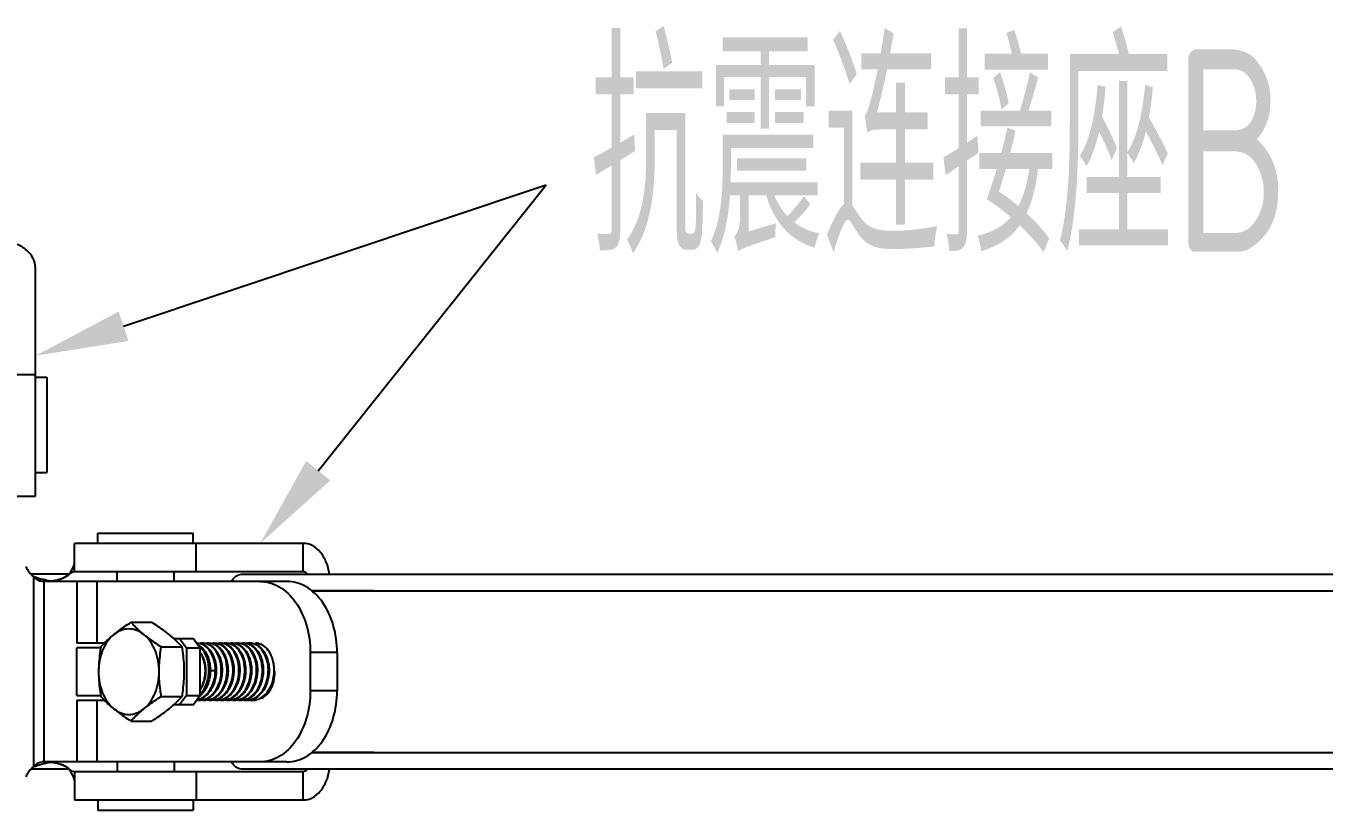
# Model space of a CAD drawing. Extents: x 4995099 to 5303443, y 4627657 to 4889583.
# Drawn here: x 5069621 to 5072414, y 4728540 to 4730227 of the extents above; entities that cross this region are included whole.
import ezdxf

# ---------------------------------------------------------------- set-up
doc = ezdxf.new("R2010")
doc.units = 0
doc.header["$LTSCALE"] = 1000
doc.header["$MEASUREMENT"] = 0
doc.layers.get('0').update_dxf_attribs({"color": 4, "linetype": 'CONTINUOUS'})
doc.styles.get("Standard").update_dxf_attribs({"font": 'GBENOR', "bigfont": 'GBCBIG'})

msp = doc.modelspace()

# ---------------------------------------------------------------- linework, layer by layer
for p, q in [((5069641.9, 4729215), (5069641.9, 4729707)), ((5069580.5, 4729476.7), (5069641.9, 4729476.7)), ((5069641.9, 4729470.9), (5069666.1, 4729470.9)), ((5069666.1, 4729470.9), (5069666.1, 4729265.7)), ((5069641.9, 4729265.7), (5069666.1, 4729265.7)), ((5069580.5, 4729215), (5069641.9, 4729215)), ((5069776.3, 4729113.6), (5069776.3, 4729135.2)), ((5069776.3, 4729135.2), (5069981.5, 4729135.2)), ((5069981.5, 4729113.6), (5069981.5, 4729135.2)), ((5069725.6, 4729052.3), (5069725.6, 4729113.6)), ((5070217.6, 4729113.6), (5069725.6, 4729113.6)), ((5069987.4, 4729052.3), (5069987.4, 4729113.6)), ((5070217.6, 4729052.3), (5070217.6, 4729113.6)), ((5069713.6, 4729047.1), (5069632.5, 4729047.1)), ((5069709.1, 4729043.4), (5069714, 4729047.5)), ((5069713, 4729045.7), (5069716.5, 4729050.4)), ((5069714, 4729047.5), (5069716.5, 4729050.3)), ((5069716.5, 4729050.4), (5069719.6, 4729055)), ((5069719.6, 4729055), (5069722.5, 4729060.6)), ((5069722.5, 4729060.6), (5069724.3, 4729065.4)), ((5069724.3, 4729065.4), (5069725.3, 4729069.1)), ((5069725.3, 4729069.1), (5069725.6, 4729071.2)), ((5069725.6, 4729071.2), (5069725.6, 4729071.8)), ((5070217.6, 4729052.3), (5069725.6, 4729052.3)), ((5069817.6, 4729031.8), (5069817.6, 4729052.3)), ((5069940.3, 4729031.8), (5069940.3, 4729052.3)), ((5070084.9, 4729047.1), (5073152.2, 4729047.1)), ((5069638.6, 4728633.5), (5069638.6, 4729041.7)), ((5070124.7, 4729031.8), (5069656, 4729031.8)), ((5069660.3, 4728643.4), (5069660.3, 4729031.8)), ((5069696, 4729036.7), (5069702.3, 4729039.3)), ((5069702.3, 4729039.3), (5069709.1, 4729043.4)), ((5069730.7, 4729031.8), (5069730.7, 4728898.9)), ((5069774.1, 4729031.8), (5069774.1, 4728898.9)), ((5070182.5, 4729031.8), (5070124.7, 4729031.8)), ((5070236, 4729011.4), (5072796.7, 4729011.4)), ((5070369.7, 4729011.4), (5070236.6, 4729011.4)), ((5069847.5, 4728943.8), (5069892.3, 4728943.8)), ((5069939, 4728909.2), (5069980.9, 4728909.2)), ((5069952, 4728909.2), (5069966.5, 4728888.7)), ((5069995.4, 4728888.7), (5069980.9, 4728909.2)), ((5069790.2, 4728898.9), (5069730.7, 4728898.9)), ((5069730.7, 4728786.5), (5069730.7, 4728888.7)), ((5069782.1, 4728888.7), (5069730.7, 4728888.7)), ((5069912.5, 4728890.7), (5069957.4, 4728890.7)), ((5069966.5, 4728888.7), (5069966.5, 4728786.5)), ((5069966.5, 4728888.7), (5069995.4, 4728888.7)), ((5069995.4, 4728888.7), (5069995.4, 4728786.5)), ((5070233.1, 4728878.5), (5070233.1, 4728796.7)), ((5070290.9, 4728878.5), (5070233.1, 4728878.5)), ((5070290.9, 4728878.5), (5070290.9, 4728796.7)), ((5070018.2, 4728839.1), (5070018, 4728839.1)), ((5070029, 4728839.4), (5070018.2, 4728839.1)), ((5070290.9, 4728796.7), (5070233.1, 4728796.7)), ((5069730.7, 4728786.5), (5069782.1, 4728786.5)), ((5069730.7, 4728776.3), (5069730.7, 4728643.4)), ((5069730.7, 4728776.3), (5069790.2, 4728776.3)), ((5069774.1, 4728776.3), (5069774.1, 4728643.4)), ((5069912.5, 4728784.5), (5069957.4, 4728784.5)), ((5069966.5, 4728786.5), (5069952, 4728766)), ((5069966.5, 4728786.5), (5069995.4, 4728786.5)), ((5069980.9, 4728766), (5069995.4, 4728786.5)), ((5070137.2, 4728787.9), (5070137.1, 4728787.8)), ((5069980.9, 4728766), (5069939, 4728766)), ((5069847.5, 4728731.4), (5069892.3, 4728731.4)), ((5070236, 4728663.8), (5072796.7, 4728663.8)), ((5070369.7, 4728663.8), (5070236.6, 4728663.8)), ((5069713.6, 4728628.1), (5069632.5, 4728628.1)), ((5070124.7, 4728643.4), (5069656, 4728643.4)), ((5069702.3, 4728635.9), (5069696, 4728638.5)), ((5069709.1, 4728631.9), (5069702.3, 4728635.9)), ((5069714, 4728627.7), (5069709.1, 4728631.9)), ((5069713, 4728629.5), (5069716.5, 4728624.8)), ((5069716.5, 4728624.9), (5069714, 4728627.7)), ((5069817.6, 4728643.4), (5069817.6, 4728622.9)), ((5069940.3, 4728643.4), (5069940.3, 4728622.9)), ((5073152.2, 4728628.1), (5070084.9, 4728628.1)), ((5070182.5, 4728643.4), (5070124.7, 4728643.4)), ((5069719.6, 4728620.2), (5069716.5, 4728624.8)), ((5069722.5, 4728614.6), (5069719.6, 4728620.2)), ((5069724.3, 4728609.8), (5069722.5, 4728614.6)), ((5069725.3, 4728606.1), (5069724.3, 4728609.8)), ((5069725.6, 4728604), (5069725.3, 4728606.1)), ((5069725.6, 4728622.9), (5069725.6, 4728561.6)), ((5069725.6, 4728622.9), (5070217.6, 4728622.9)), ((5069725.6, 4728603.4), (5069725.6, 4728604)), ((5069987.4, 4728622.9), (5069987.4, 4728561.6)), ((5070217.6, 4728561.6), (5070217.6, 4728622.9)), ((5069725.6, 4728561.6), (5070217.6, 4728561.6)), ((5069776.3, 4728561.6), (5069776.3, 4728540)), ((5069981.5, 4728561.6), (5069981.5, 4728540)), ((5069776.3, 4728540), (5069981.5, 4728540))]:
    msp.add_line(p, q)
for points in [[(5069831.5, 4729580.7), (5070740.8, 4729884.7)], [(5070250.3, 4729269.9), (5070740.8, 4729884.7)]]:
    msp.add_lwpolyline(points)
for centre, radius, start, end in [((5069668.8, 4729082.9), 51.1, 202.0243, 233.7485), ((5069738, 4729018.8), 36.7, 123.7883, 124.1887), ((5069693, 4729187.8), 156, 259.7299, 260.0443), ((5069692.8, 4729186), 154.3, 260.0279, 264.2434), ((5069988.8, 4728871.2), 27.8, 90.0002, 91.1523), ((5069988.8, 4728871.1), 27.8, 86.7942, 89.9978), ((5070001.5, 4728870.7), 28.3, 90.048, 101.3296), ((5070001.4, 4728871.1), 27.8, 86.7948, 89.9977), ((5070014.1, 4728870.7), 28.3, 90.0486, 101.3889), ((5070014.1, 4728871.1), 27.8, 86.7953, 89.9977), ((5070026.7, 4728870.7), 28.3, 90.0485, 101.3698), ((5070026.7, 4728871.1), 27.8, 86.7955, 89.9977), ((5070039.4, 4728870.7), 28.3, 90.0482, 101.3466), ((5070039.4, 4728871.1), 27.8, 86.7949, 89.9977), ((5070052, 4728870.7), 28.3, 90.0488, 101.4019), ((5070052, 4728871.1), 27.8, 86.7954, 89.9977), ((5070064.7, 4728870.7), 28.3, 90.0485, 101.3836), ((5070064.7, 4728871.1), 27.8, 86.7954, 89.9977), ((5070077.3, 4728870.6), 28.3, 90.0523, 102.1493), ((5070077.3, 4728871.1), 27.8, 86.795, 89.9977), ((5070090, 4728870.7), 28.3, 90.0489, 101.4175), ((5070090, 4728871.1), 27.8, 86.7955, 89.9977), ((5070102.6, 4728870.7), 28.3, 90.0481, 101.3388), ((5070102.6, 4728871.1), 27.8, 86.795, 89.9978), ((5070072, 4728840.7), 83.5, 4.1257, 9.4027), ((5069931.5, 4728840.4), 86.5, 359.1399, 359.3167), ((5069945.5, 4728840.4), 72.7, 358.9629, 359.1986), ((5069984.8, 4728840.2), 71.4, 348.7877, 350.256), ((5070048.2, 4728840.2), 71.2, 347.8843, 350.3195), ((5070060.7, 4728840.2), 71.3, 349.0131, 350.0068), ((5070069.7, 4728840.4), 85.8, 347.2993, 358.0279), ((5070073.8, 4728839.9), 83.3, 344.3304, 351.1869), ((5070072.6, 4728833.3), 83.6, 348.6166, 355.814), ((5070069.2, 4728840.4), 86.3, 358.1063, 4.1306), ((5070068.9, 4728840.4), 86.7, 357.9987, 358.1134), ((5070070.6, 4728840.4), 86.5, 351.1719, 358.0614), ((5070070.6, 4728840.4), 86.5, 358.0532, 358.7181), ((5070076.6, 4728839.2), 80.4, 344.0044, 344.2949), ((5069995.1, 4728810.1), 33.9, 260.5385, 269.971), ((5069965.9, 4728820.9), 46.1, 307.5195, 310.6239), ((5069995.1, 4728809.8), 33.5, 270.0015, 272.6678), ((5070007.8, 4728810.1), 33.9, 260.5775, 269.9713), ((5070007.8, 4728809.8), 33.5, 270.0015, 272.6681), ((5070020.4, 4728810.1), 33.9, 260.4983, 269.9708), ((5070020.4, 4728809.8), 33.5, 270.0015, 272.6677), ((5070033.1, 4728810.2), 33.9, 260.3354, 269.9695), ((5070033, 4728809.8), 33.5, 270.0015, 272.668), ((5070045.7, 4728810.1), 33.9, 260.555, 269.9711), ((5070045.7, 4728809.8), 33.5, 270.0015, 272.6678), ((5070058.4, 4728810.1), 33.9, 260.5143, 269.9708), ((5070058.3, 4728809.8), 33.5, 270.0015, 272.6677), ((5070071, 4728810.1), 33.9, 260.5593, 269.9712), ((5070071, 4728809.8), 33.5, 270.0015, 272.668), ((5070083.7, 4728810.1), 33.9, 260.4778, 269.9708), ((5070083.6, 4728809.8), 33.5, 270.0015, 272.6677), ((5070096.3, 4728810.1), 33.9, 260.5247, 269.9709), ((5070096.3, 4728809.8), 33.5, 270.0015, 272.6677), ((5070109, 4728810.1), 33.9, 260.5751, 269.9713), ((5070108.9, 4728809.8), 33.5, 270.0015, 272.6681), ((5069668.8, 4728592.3), 51.1, 126.2515, 157.9757), ((5069693, 4728487.4), 156, 99.9557, 100.2701), ((5069692.8, 4728489.2), 154.3, 95.7509, 99.9721), ((5069738, 4728656.4), 36.7, 235.8113, 236.2117)]:
    msp.add_arc(centre, radius, start, end)
for points, knots in [([(5069641.9, 4729707), (5069641.9, 4729713.7), (5069638.1, 4729728), (5069623.2, 4729745.5), (5069601.5, 4729758.2), (5069584.4, 4729762.6), (5069575.5, 4729763.8)], [0, 0, 0, 0, 0.213346, 0.447987, 0.712108, 1, 1, 1, 1]), ([(5070274.4, 4729047.2), (5070273.2, 4729056.2), (5070268.8, 4729073.2), (5070256.1, 4729095), (5070238.6, 4729109.9), (5070224.4, 4729113.6), (5070217.6, 4729113.6)], [0, 0, 0, 0, 0.287892, 0.552013, 0.786654, 1, 1, 1, 1]), ([(5069717.4, 4729049.1), (5069717.1, 4729048.9), (5069715.6, 4729047.8), (5069714.1, 4729046.6), (5069713, 4729045.7)], [0, 0, 0, 0, 0.231104, 1, 1, 1, 1]), ([(5069725.6, 4729052.3), (5069725, 4729052.3), (5069722.1, 4729052), (5069719.5, 4729050.5), (5069717.7, 4729049.3)], [0, 0, 0, 0, 0.222245, 1, 1, 1, 1]), ([(5070064.2, 4729031.9), (5070066.4, 4729036.2), (5070071.8, 4729043.7), (5070080.8, 4729047.1), (5070084.9, 4729047.1)], [0, 0, 0, 0, 0.538137, 1, 1, 1, 1]), ([(5070227.1, 4729047.3), (5070226.5, 4729048), (5070224, 4729050.7), (5070220.3, 4729052.3), (5070217.6, 4729052.3)], [0, 0, 0, 0, 0.274002, 1, 1, 1, 1]), ([(5069665.2, 4729034.2), (5069662.9, 4729034.6), (5069653.9, 4729036.5), (5069645, 4729039.2), (5069638.6, 4729041.7)], [0, 0, 0, 0, 0.255037, 1, 1, 1, 1]), ([(5069656, 4729031.8), (5069654.4, 4729031.8), (5069647.6, 4729033.1), (5069641.9, 4729037.7), (5069638.6, 4729041.7)], [0, 0, 0, 0, 0.231026, 1, 1, 1, 1]), ([(5069696, 4729036.7), (5069693.7, 4729035.9), (5069683.9, 4729033), (5069673.5, 4729031.8), (5069665.7, 4729031.8)], [0, 0, 0, 0, 0.239548, 1, 1, 1, 1]), ([(5069713, 4729045.7), (5069711.9, 4729044.9), (5069706.7, 4729041.1), (5069700.8, 4729038.4), (5069696, 4729036.7)], [0, 0, 0, 0, 0.210146, 1, 1, 1, 1]), ([(5070124.7, 4729031.8), (5070131.8, 4729031.8), (5070146.4, 4729029.7), (5070174.7, 4729017.4), (5070205.4, 4728986.8), (5070227.9, 4728936.6), (5070233.1, 4728898.2), (5070233.1, 4728878.5)], [0, 0, 0, 0, 0.103597, 0.210948, 0.445697, 0.712571, 1, 1, 1, 1]), ([(5070290.9, 4728878.5), (5070290.9, 4728898.2), (5070285.7, 4728936.6), (5070263.2, 4728986.8), (5070232.6, 4729017.4), (5070204.2, 4729029.7), (5070189.6, 4729031.8), (5070182.5, 4729031.8)], [0, 0, 0, 0, 0.287429, 0.554303, 0.789052, 0.896403, 1, 1, 1, 1]), ([(5069810.3, 4728917.3), (5069813.1, 4728919.6), (5069825.1, 4728929), (5069837.7, 4728937.5), (5069847.5, 4728943.8)], [0, 0, 0, 0, 0.237123, 1, 1, 1, 1]), ([(5069875.3, 4728917.3), (5069872.7, 4728919.5), (5069862.9, 4728927.8), (5069853.7, 4728936.8), (5069847.5, 4728943.8)], [0, 0, 0, 0, 0.268858, 1, 1, 1, 1]), ([(5069929.5, 4728917.3), (5069926.7, 4728919.6), (5069914.7, 4728929), (5069902.1, 4728937.5), (5069892.3, 4728943.8)], [0, 0, 0, 0, 0.237123, 1, 1, 1, 1]), ([(5069810.3, 4728917.3), (5069799.6, 4728908.6), (5069782.8, 4728882.8), (5069777.7, 4728853.2), (5069777.7, 4728837.6)], [0, 0, 0, 0, 0.468341, 1, 1, 1, 1]), ([(5069810.3, 4728917.3), (5069807.6, 4728915.1), (5069797.8, 4728906.8), (5069788.7, 4728897.7), (5069782.4, 4728890.7)], [0, 0, 0, 0, 0.268858, 1, 1, 1, 1]), ([(5069875.3, 4728917.3), (5069870.6, 4728921.1), (5069860.4, 4728927.3), (5069842.8, 4728930.7), (5069825.2, 4728927.3), (5069815, 4728921.1), (5069810.3, 4728917.3)], [0, 0, 0, 0, 0.257487, 0.5, 0.742513, 1, 1, 1, 1]), ([(5069875.3, 4728917.3), (5069878.1, 4728915), (5069890.1, 4728905.6), (5069902.8, 4728897), (5069912.5, 4728890.7)], [0, 0, 0, 0, 0.237123, 1, 1, 1, 1]), ([(5069907.9, 4728837.6), (5069907.9, 4728853.2), (5069902.8, 4728882.8), (5069886, 4728908.6), (5069875.3, 4728917.3)], [0, 0, 0, 0, 0.531659, 1, 1, 1, 1]), ([(5069957.4, 4728890.7), (5069955.4, 4728892.9), (5069946.7, 4728902.4), (5069937.2, 4728911), (5069929.5, 4728917.3)], [0, 0, 0, 0, 0.2325, 1, 1, 1, 1]), ([(5069782.4, 4728890.7), (5069781.7, 4728886.4), (5069779.1, 4728868.8), (5069777.7, 4728851), (5069777.7, 4728837.6)], [0, 0, 0, 0, 0.248681, 1, 1, 1, 1]), ([(5069907.9, 4728837.6), (5069907.9, 4728842.1), (5069908.3, 4728859.9), (5069910.4, 4728877.6), (5069912.5, 4728890.7)], [0, 0, 0, 0, 0.251248, 1, 1, 1, 1]), ([(5069962.1, 4728837.6), (5069962.1, 4728842.1), (5069961.6, 4728859.9), (5069959.5, 4728877.6), (5069957.4, 4728890.7)], [0, 0, 0, 0, 0.251248, 1, 1, 1, 1]), ([(5070011.3, 4728890.4), (5070019.5, 4728883.2), (5070027.9, 4728866.8), (5070031.2, 4728843.4), (5070029.8, 4728824.4), (5070024.4, 4728806.7), (5070015.3, 4728791.7), (5070003.2, 4728780.8), (5069993.4, 4728777.2), (5069988.6, 4728776.6)], [0, 0, 0, 0, 0.238806, 0.375378, 0.515068, 0.651187, 0.778286, 0.893865, 1, 1, 1, 1]), ([(5070029, 4728839.4), (5070029.1, 4728846.9), (5070027.4, 4728861.5), (5070019.4, 4728880.6), (5070006.8, 4728894.5), (5069995.6, 4728898.6), (5069990.3, 4728898.9)], [0, 0, 0, 0, 0.291821, 0.560232, 0.794326, 1, 1, 1, 1]), ([(5069990.4, 4728898.9), (5069994.1, 4728898.9), (5070001.8, 4728897.3), (5070008.4, 4728893), (5070011.3, 4728890.4)], [0, 0, 0, 0, 0.482388, 1, 1, 1, 1]), ([(5069990.4, 4728896), (5069991.1, 4728895.6), (5069994.1, 4728894.1), (5069996.8, 4728892.1), (5069998.7, 4728890.4)], [0, 0, 0, 0, 0.243018, 1, 1, 1, 1]), ([(5069995.5, 4728880.4), (5069999.2, 4728874.7), (5070004.8, 4728861.4), (5070008.5, 4728833), (5070003, 4728810.5), (5069995.4, 4728798.2)], [0, 0, 0, 0, 0.237857, 0.495496, 1, 1, 1, 1]), ([(5069995.5, 4728788.7), (5070001.9, 4728795), (5070011.8, 4728811.9), (5070016.7, 4728840.4), (5070012.3, 4728868.3), (5070002.8, 4728884.3), (5069996.7, 4728890)], [0, 0, 0, 0, 0.245715, 0.512956, 0.773315, 1, 1, 1, 1]), ([(5069996.7, 4728776.3), (5070002.6, 4728776.6), (5070014.9, 4728780.7), (5070029.3, 4728794.9), (5070038.8, 4728814.7), (5070042.7, 4728837.4), (5070040.4, 4728860.1), (5070032.6, 4728879.9), (5070019.9, 4728894.3), (5070008.4, 4728898.6), (5070003, 4728898.9)], [0, 0, 0, 0, 0.109411, 0.23076, 0.366314, 0.510391, 0.653213, 0.784895, 0.899597, 1, 1, 1, 1]), ([(5070024, 4728890.4), (5070032.5, 4728882.9), (5070041.1, 4728865.6), (5070044, 4728841.2), (5070041.9, 4728821.5), (5070035.6, 4728803.4), (5070025.4, 4728788.6), (5070012.1, 4728778.7), (5070001.6, 4728776.3), (5069996.7, 4728776.3)], [0, 0, 0, 0, 0.241302, 0.379446, 0.520006, 0.655788, 0.781304, 0.89482, 1, 1, 1, 1]), ([(5069998.7, 4728890.4), (5070001.8, 4728887.7), (5070013.8, 4728873.3), (5070018.1, 4728853.8), (5070018, 4728839.4)], [0, 0, 0, 0, 0.224306, 1, 1, 1, 1]), ([(5070003, 4728898.9), (5070006.7, 4728898.9), (5070014.4, 4728897.3), (5070021, 4728893), (5070024, 4728890.4)], [0, 0, 0, 0, 0.482394, 1, 1, 1, 1]), ([(5070009.3, 4728776.3), (5070015.2, 4728776.6), (5070027.6, 4728780.7), (5070042, 4728794.9), (5070051.5, 4728814.7), (5070055.3, 4728837.4), (5070053.1, 4728860.1), (5070045.2, 4728879.9), (5070032.5, 4728894.3), (5070021, 4728898.6), (5070015.6, 4728898.9)], [0, 0, 0, 0, 0.109411, 0.23076, 0.366309, 0.510386, 0.653207, 0.784895, 0.899597, 1, 1, 1, 1]), ([(5070036.6, 4728890.4), (5070045.2, 4728882.9), (5070053.7, 4728865.5), (5070056.6, 4728841.2), (5070054.6, 4728821.5), (5070048.2, 4728803.4), (5070038, 4728788.6), (5070024.7, 4728778.7), (5070014.3, 4728776.3), (5070009.3, 4728776.3)], [0, 0, 0, 0, 0.241317, 0.379461, 0.520014, 0.655792, 0.781306, 0.894819, 1, 1, 1, 1]), ([(5070015.7, 4728898.9), (5070019.4, 4728898.9), (5070027.1, 4728897.3), (5070033.7, 4728893), (5070036.6, 4728890.4)], [0, 0, 0, 0, 0.48237, 1, 1, 1, 1]), ([(5070022, 4728776.3), (5070027.8, 4728776.6), (5070040.2, 4728780.7), (5070054.6, 4728794.9), (5070064.1, 4728814.7), (5070067.9, 4728837.4), (5070065.7, 4728860.1), (5070057.9, 4728879.9), (5070045.2, 4728894.3), (5070033.7, 4728898.6), (5070028.3, 4728898.9)], [0, 0, 0, 0, 0.109414, 0.230763, 0.366316, 0.510389, 0.653208, 0.784892, 0.899594, 1, 1, 1, 1]), ([(5070049.3, 4728890.4), (5070057.8, 4728882.9), (5070066.4, 4728865.6), (5070069.3, 4728841.2), (5070067.2, 4728821.5), (5070060.9, 4728803.4), (5070050.7, 4728788.6), (5070037.4, 4728778.7), (5070026.9, 4728776.3), (5070022, 4728776.3)], [0, 0, 0, 0, 0.24129, 0.379435, 0.519998, 0.655783, 0.781305, 0.89482, 1, 1, 1, 1]), ([(5070028.3, 4728898.9), (5070032, 4728898.9), (5070039.7, 4728897.3), (5070046.3, 4728893), (5070049.3, 4728890.4)], [0, 0, 0, 0, 0.482394, 1, 1, 1, 1]), ([(5070034.6, 4728776.3), (5070040.5, 4728776.6), (5070052.9, 4728780.7), (5070067.3, 4728794.9), (5070076.8, 4728814.7), (5070080.6, 4728837.4), (5070078.4, 4728860.1), (5070070.5, 4728879.9), (5070057.8, 4728894.3), (5070046.3, 4728898.6), (5070040.9, 4728898.9)], [0, 0, 0, 0, 0.109411, 0.230759, 0.366311, 0.510389, 0.653212, 0.784896, 0.899598, 1, 1, 1, 1]), ([(5070061.9, 4728890.4), (5070070.5, 4728882.9), (5070079, 4728865.6), (5070081.9, 4728841.2), (5070079.9, 4728821.5), (5070073.5, 4728803.4), (5070063.3, 4728788.6), (5070050, 4728778.7), (5070039.6, 4728776.3), (5070034.6, 4728776.3)], [0, 0, 0, 0, 0.241312, 0.379455, 0.520012, 0.655791, 0.781305, 0.89482, 1, 1, 1, 1]), ([(5070041, 4728898.9), (5070044.7, 4728898.9), (5070052.4, 4728897.3), (5070059, 4728893), (5070061.9, 4728890.4)], [0, 0, 0, 0, 0.482382, 1, 1, 1, 1]), ([(5070047.3, 4728776.3), (5070053.1, 4728776.6), (5070065.5, 4728780.7), (5070079.9, 4728794.9), (5070089.4, 4728814.7), (5070093.2, 4728837.4), (5070091, 4728860.1), (5070083.2, 4728879.9), (5070070.5, 4728894.3), (5070059, 4728898.6), (5070053.6, 4728898.9)], [0, 0, 0, 0, 0.109413, 0.230762, 0.36631, 0.510386, 0.653205, 0.784893, 0.899595, 1, 1, 1, 1]), ([(5070074.6, 4728890.4), (5070083.1, 4728882.9), (5070091.7, 4728865.5), (5070094.6, 4728841.2), (5070092.5, 4728821.5), (5070086.2, 4728803.4), (5070076, 4728788.6), (5070062.7, 4728778.7), (5070052.2, 4728776.3), (5070047.3, 4728776.3)], [0, 0, 0, 0, 0.241314, 0.379459, 0.520012, 0.655791, 0.781307, 0.89482, 1, 1, 1, 1]), ([(5070053.6, 4728898.9), (5070057.3, 4728898.9), (5070065, 4728897.3), (5070071.6, 4728893), (5070074.6, 4728890.4)], [0, 0, 0, 0, 0.482371, 1, 1, 1, 1]), ([(5070059.9, 4728776.3), (5070065.8, 4728776.6), (5070078.2, 4728780.7), (5070092.6, 4728794.9), (5070102.1, 4728814.7), (5070105.9, 4728837.4), (5070103.7, 4728860.1), (5070095.8, 4728879.9), (5070083.1, 4728894.3), (5070071.6, 4728898.6), (5070066.2, 4728898.9)], [0, 0, 0, 0, 0.109413, 0.230763, 0.366317, 0.51039, 0.65321, 0.784893, 0.899595, 1, 1, 1, 1]), ([(5070087.2, 4728890.4), (5070095.8, 4728882.9), (5070104.3, 4728865.6), (5070107.2, 4728841.2), (5070105.2, 4728821.5), (5070098.8, 4728803.4), (5070088.6, 4728788.6), (5070075.3, 4728778.7), (5070064.9, 4728776.3), (5070059.9, 4728776.3)], [0, 0, 0, 0, 0.241291, 0.379436, 0.519999, 0.655783, 0.781305, 0.89482, 1, 1, 1, 1]), ([(5070066.3, 4728898.9), (5070070, 4728898.9), (5070077.7, 4728897.3), (5070084.2, 4728893), (5070087.2, 4728890.4)], [0, 0, 0, 0, 0.482397, 1, 1, 1, 1]), ([(5070072.6, 4728776.3), (5070078.4, 4728776.6), (5070090.8, 4728780.7), (5070105.2, 4728794.9), (5070114.7, 4728814.7), (5070118.5, 4728837.4), (5070116.3, 4728860.1), (5070108.5, 4728879.9), (5070095.8, 4728894.3), (5070084.3, 4728898.6), (5070078.9, 4728898.9)], [0, 0, 0, 0, 0.10941, 0.230759, 0.36631, 0.510388, 0.653211, 0.784896, 0.899598, 1, 1, 1, 1]), ([(5070099.9, 4728890.4), (5070108.4, 4728882.9), (5070117, 4728865.5), (5070119.9, 4728841.2), (5070117.8, 4728821.5), (5070111.5, 4728803.4), (5070101.3, 4728788.6), (5070088, 4728778.7), (5070077.5, 4728776.3), (5070072.6, 4728776.3)], [0, 0, 0, 0, 0.241321, 0.379464, 0.520018, 0.655795, 0.781306, 0.894819, 1, 1, 1, 1]), ([(5070078.9, 4728898.9), (5070082.6, 4728898.9), (5070090.3, 4728897.3), (5070096.9, 4728893), (5070099.9, 4728890.4)], [0, 0, 0, 0, 0.482371, 1, 1, 1, 1]), ([(5070085.2, 4728776.3), (5070091.1, 4728776.6), (5070103.5, 4728780.7), (5070117.9, 4728794.9), (5070127.4, 4728814.7), (5070131.2, 4728837.4), (5070129, 4728860.1), (5070121.1, 4728879.9), (5070108.4, 4728894.3), (5070096.9, 4728898.6), (5070091.5, 4728898.9)], [0, 0, 0, 0, 0.109414, 0.230762, 0.366312, 0.510386, 0.653204, 0.784891, 0.899595, 1, 1, 1, 1]), ([(5070112.5, 4728890.4), (5070121.1, 4728882.9), (5070129.6, 4728865.6), (5070132.5, 4728841.2), (5070130.5, 4728821.5), (5070124.1, 4728803.4), (5070113.9, 4728788.6), (5070100.6, 4728778.7), (5070090.2, 4728776.3), (5070085.2, 4728776.3)], [0, 0, 0, 0, 0.241301, 0.379446, 0.520004, 0.655787, 0.781306, 0.894819, 1, 1, 1, 1]), ([(5070091.5, 4728898.9), (5070095.3, 4728898.9), (5070103, 4728897.3), (5070109.5, 4728893), (5070112.5, 4728890.4)], [0, 0, 0, 0, 0.48238, 1, 1, 1, 1]), ([(5070104.2, 4728898.9), (5070106.9, 4728898.9), (5070112.5, 4728898.1), (5070123.3, 4728893.1), (5070134.9, 4728880.8), (5070143.1, 4728860.7), (5070145.5, 4728837.5), (5070141.5, 4728814.3), (5070131.6, 4728794.2), (5070116.7, 4728779.9), (5070103.9, 4728776.3), (5070097.9, 4728776.3)], [0, 0, 0, 0, 0.049449, 0.100956, 0.214949, 0.346477, 0.489675, 0.634208, 0.769827, 0.890789, 1, 1, 1, 1]), ([(5070097.9, 4728776.3), (5070102.8, 4728776.5), (5070113, 4728779.4), (5070125.8, 4728789.6), (5070135.6, 4728804.4), (5070141.7, 4728822.3), (5070143.6, 4728841.6), (5070140.6, 4728865.6), (5070132.2, 4728882.7), (5070123.9, 4728890.2)], [0, 0, 0, 0, 0.105385, 0.219488, 0.34542, 0.481197, 0.621395, 0.759049, 1, 1, 1, 1]), ([(5070123.9, 4728890.2), (5070121.1, 4728892.7), (5070114.9, 4728896.9), (5070107.7, 4728898.7), (5070104.2, 4728898.9)], [0, 0, 0, 0, 0.517722, 1, 1, 1, 1]), ([(5070154.4, 4728854.3), (5070153.4, 4728860.4), (5070150.1, 4728872), (5070141.3, 4728886.6), (5070129.4, 4728896.5), (5070119.8, 4728898.9), (5070115.3, 4728898.9)], [0, 0, 0, 0, 0.291651, 0.555731, 0.788679, 1, 1, 1, 1]), ([(5069999.5, 4728873), (5070002.5, 4728867.7), (5070007, 4728855.5), (5070009.1, 4728829.9), (5070003.4, 4728809.9), (5069996.1, 4728799.3)], [0, 0, 0, 0, 0.239537, 0.497847, 1, 1, 1, 1]), ([(5070016.3, 4728856.9), (5070016.6, 4728855.5), (5070017.8, 4728849.7), (5070018.3, 4728843.8), (5070018.2, 4728839.4)], [0, 0, 0, 0, 0.245441, 1, 1, 1, 1]), ([(5070029.4, 4728855), (5070029.8, 4728852.8), (5070031.2, 4728843.9), (5070031, 4728834.8), (5070029.8, 4728828.1)], [0, 0, 0, 0, 0.24614, 1, 1, 1, 1]), ([(5070042, 4728855.1), (5070042.5, 4728852.9), (5070043.9, 4728844), (5070043.6, 4728834.8), (5070042.5, 4728828.1)], [0, 0, 0, 0, 0.246098, 1, 1, 1, 1]), ([(5070054.5, 4728855.6), (5070055, 4728853.4), (5070056.5, 4728844.3), (5070056.3, 4728835), (5070055.1, 4728828.1)], [0, 0, 0, 0, 0.245865, 1, 1, 1, 1]), ([(5070067, 4728856.3), (5070067.6, 4728853.8), (5070069.4, 4728843.6), (5070068.9, 4728833), (5070067.2, 4728825.4)], [0, 0, 0, 0, 0.245825, 1, 1, 1, 1]), ([(5070079.5, 4728856.8), (5070080.1, 4728854.4), (5070081.9, 4728844.6), (5070081.6, 4728834.5), (5070080.2, 4728827.1)], [0, 0, 0, 0, 0.2454, 1, 1, 1, 1]), ([(5070092.6, 4728855.2), (5070093, 4728853), (5070094.5, 4728843.9), (5070094.2, 4728834.6), (5070093, 4728827.8)], [0, 0, 0, 0, 0.246065, 1, 1, 1, 1]), ([(5070105.3, 4728854.9), (5070105.7, 4728852.8), (5070107.1, 4728843.9), (5070106.8, 4728834.7), (5070105.7, 4728828)], [0, 0, 0, 0, 0.246155, 1, 1, 1, 1]), ([(5070117.9, 4728855.1), (5070118.3, 4728853), (5070119.8, 4728844.1), (5070119.5, 4728834.9), (5070118.4, 4728828.2)], [0, 0, 0, 0, 0.246058, 1, 1, 1, 1]), ([(5070130.4, 4728855.8), (5070130.9, 4728853.6), (5070132.5, 4728844.3), (5070132.2, 4728834.8), (5070130.9, 4728827.8)], [0, 0, 0, 0, 0.245788, 1, 1, 1, 1]), ([(5070142.9, 4728856.4), (5070143.5, 4728854), (5070145.2, 4728844.2), (5070144.8, 4728834), (5070143.4, 4728826.6)], [0, 0, 0, 0, 0.245648, 1, 1, 1, 1]), ([(5069777.7, 4728837.6), (5069777.7, 4728833.1), (5069778.2, 4728815.3), (5069780.3, 4728797.6), (5069782.4, 4728784.5)], [0, 0, 0, 0, 0.251248, 1, 1, 1, 1]), ([(5069777.7, 4728837.6), (5069777.7, 4728822), (5069782.8, 4728792.4), (5069799.6, 4728766.6), (5069810.3, 4728757.9)], [0, 0, 0, 0, 0.531659, 1, 1, 1, 1]), ([(5069875.3, 4728757.9), (5069886, 4728766.6), (5069902.8, 4728792.4), (5069907.9, 4728822), (5069907.9, 4728837.6)], [0, 0, 0, 0, 0.468341, 1, 1, 1, 1]), ([(5069912.5, 4728784.5), (5069911.8, 4728788.8), (5069909.2, 4728806.4), (5069907.9, 4728824.2), (5069907.9, 4728837.6)], [0, 0, 0, 0, 0.248681, 1, 1, 1, 1]), ([(5069957.4, 4728784.5), (5069958.1, 4728788.8), (5069960.7, 4728806.4), (5069962.1, 4728824.2), (5069962.1, 4728837.6)], [0, 0, 0, 0, 0.248681, 1, 1, 1, 1]), ([(5069988.7, 4728776.9), (5069994.4, 4728777.9), (5070005.8, 4728783.3), (5070018.6, 4728798.1), (5070026.9, 4728817.5), (5070028.9, 4728832), (5070029, 4728839.4)], [0, 0, 0, 0, 0.215857, 0.456017, 0.721227, 1, 1, 1, 1]), ([(5070017.9, 4728839.1), (5070017.8, 4728828.8), (5070014.1, 4728809.1), (5070003, 4728792), (5069995.9, 4728785.9)], [0, 0, 0, 0, 0.525716, 1, 1, 1, 1]), ([(5070110.5, 4728776.3), (5070115.4, 4728776.5), (5070125.5, 4728779.3), (5070138.2, 4728789.3), (5070148, 4728803.9), (5070152, 4728815.4), (5070153.4, 4728821.5)], [0, 0, 0, 0, 0.219273, 0.456424, 0.717944, 1, 1, 1, 1]), ([(5070233.1, 4728796.7), (5070233.1, 4728777), (5070227.9, 4728738.6), (5070205.4, 4728688.4), (5070174.7, 4728657.8), (5070146.4, 4728645.5), (5070131.8, 4728643.4), (5070124.7, 4728643.4)], [0, 0, 0, 0, 0.287429, 0.554303, 0.789052, 0.896403, 1, 1, 1, 1]), ([(5070153.9, 4728817), (5070153, 4728814.2), (5070149.3, 4728803.6), (5070143.2, 4728793.7), (5070137.2, 4728787.9)], [0, 0, 0, 0, 0.264817, 1, 1, 1, 1]), ([(5070138.2, 4728786.8), (5070140.1, 4728788.7), (5070147.7, 4728797.3), (5070152.5, 4728808.2), (5070154.6, 4728816.8)], [0, 0, 0, 0, 0.23319, 1, 1, 1, 1]), ([(5070182.5, 4728643.4), (5070189.6, 4728643.4), (5070204.2, 4728645.5), (5070232.6, 4728657.8), (5070263.2, 4728688.4), (5070285.7, 4728738.6), (5070290.9, 4728777), (5070290.9, 4728796.7)], [0, 0, 0, 0, 0.103597, 0.210948, 0.445697, 0.712571, 1, 1, 1, 1]), ([(5069810.3, 4728757.9), (5069807.6, 4728760.1), (5069797.8, 4728768.4), (5069788.7, 4728777.5), (5069782.4, 4728784.5)], [0, 0, 0, 0, 0.268858, 1, 1, 1, 1]), ([(5069875.3, 4728757.9), (5069878.1, 4728760.2), (5069890.1, 4728769.6), (5069902.8, 4728778.2), (5069912.5, 4728784.5)], [0, 0, 0, 0, 0.237123, 1, 1, 1, 1]), ([(5069929.5, 4728757.9), (5069932.2, 4728760.1), (5069942, 4728768.4), (5069951.1, 4728777.5), (5069957.4, 4728784.5)], [0, 0, 0, 0, 0.268858, 1, 1, 1, 1]), ([(5070137.1, 4728787.8), (5070133.5, 4728784.3), (5070125.2, 4728778.5), (5070115.3, 4728776.3), (5070110.5, 4728776.3)], [0, 0, 0, 0, 0.517736, 1, 1, 1, 1]), ([(5070127.1, 4728780.4), (5070128, 4728780.8), (5070132, 4728782.4), (5070135.7, 4728784.8), (5070138.2, 4728786.8)], [0, 0, 0, 0, 0.242775, 1, 1, 1, 1]), ([(5069810.3, 4728757.9), (5069813.1, 4728755.6), (5069825.1, 4728746.2), (5069837.7, 4728737.7), (5069847.5, 4728731.4)], [0, 0, 0, 0, 0.237123, 1, 1, 1, 1]), ([(5069810.3, 4728757.9), (5069815, 4728754.1), (5069825.2, 4728747.9), (5069842.8, 4728744.5), (5069860.4, 4728747.9), (5069870.6, 4728754.1), (5069875.3, 4728757.9)], [0, 0, 0, 0, 0.257487, 0.5, 0.742513, 1, 1, 1, 1]), ([(5069875.3, 4728757.9), (5069872.7, 4728755.7), (5069862.9, 4728747.4), (5069853.7, 4728738.4), (5069847.5, 4728731.4)], [0, 0, 0, 0, 0.268858, 1, 1, 1, 1]), ([(5069892.3, 4728731.4), (5069895.7, 4728733.5), (5069908.4, 4728741.9), (5069920.8, 4728750.8), (5069929.5, 4728757.9)], [0, 0, 0, 0, 0.261287, 1, 1, 1, 1]), ([(5069638.6, 4728633.5), (5069639.7, 4728634.9), (5069644.4, 4728639.7), (5069651, 4728643.4), (5069656, 4728643.4)], [0, 0, 0, 0, 0.266, 1, 1, 1, 1]), ([(5069638.6, 4728633.5), (5069640.7, 4728634.3), (5069649.3, 4728637.5), (5069658.3, 4728639.7), (5069665.2, 4728641)], [0, 0, 0, 0, 0.242689, 1, 1, 1, 1]), ([(5069665.7, 4728643.4), (5069668.4, 4728643.4), (5069678.6, 4728643), (5069688.8, 4728641), (5069696, 4728638.5)], [0, 0, 0, 0, 0.257456, 1, 1, 1, 1]), ([(5069696, 4728638.5), (5069697.8, 4728637.9), (5069703.7, 4728635.5), (5069709.4, 4728632.4), (5069713, 4728629.5)], [0, 0, 0, 0, 0.285604, 1, 1, 1, 1]), ([(5069713, 4728629.5), (5069713.4, 4728629.1), (5069714.8, 4728628), (5069716.3, 4728626.8), (5069717.4, 4728626.1)], [0, 0, 0, 0, 0.26918, 1, 1, 1, 1]), ([(5070084.9, 4728628.1), (5070080.8, 4728628.1), (5070071.8, 4728631.5), (5070066.4, 4728639), (5070064.2, 4728643.3)], [0, 0, 0, 0, 0.461863, 1, 1, 1, 1]), ([(5070217.6, 4728561.6), (5070224.4, 4728561.6), (5070238.6, 4728565.3), (5070256.1, 4728580.2), (5070268.8, 4728602), (5070273.2, 4728619), (5070274.4, 4728628)], [0, 0, 0, 0, 0.213346, 0.447987, 0.712108, 1, 1, 1, 1]), ([(5070217.6, 4728622.9), (5070218.5, 4728622.9), (5070222.1, 4728623.4), (5070225.4, 4728625.8), (5070227.1, 4728627.9)], [0, 0, 0, 0, 0.236834, 1, 1, 1, 1]), ([(5069717.7, 4728625.9), (5069718.3, 4728625.5), (5069720.7, 4728624), (5069723.6, 4728622.9), (5069725.6, 4728622.9)], [0, 0, 0, 0, 0.289589, 1, 1, 1, 1])]:
    msp.add_open_spline(points, degree=3, knots=knots)
for points in [[(5069996.7, 4728890), (5069995.3, 4728891.3), (5069993.8, 4728892.4), (5069992.2, 4728893.5)], [(5070018.2, 4728839.1), (5070018.1, 4728833.3), (5070017.3, 4728827.4), (5070015.8, 4728821.7)]]:
    msp.add_open_spline(points, degree=3)
for points in [[(5069842.1, 4729549), (5069641.9, 4729517.2), (5069821, 4729612.3)], [(5070276.3, 4729249.1), (5070125.5, 4729113.6), (5070224.2, 4729290.7)]]:
    msp.add_solid(points)

# ---------------------------------------------------------------- texts
at = {"width": 0.8}
msp.add_text('抗震连接座B', height=435.6, dxfattribs=at).set_placement((5070835.4, 4729740.9))

doc.saveas('drawing.dxf')
